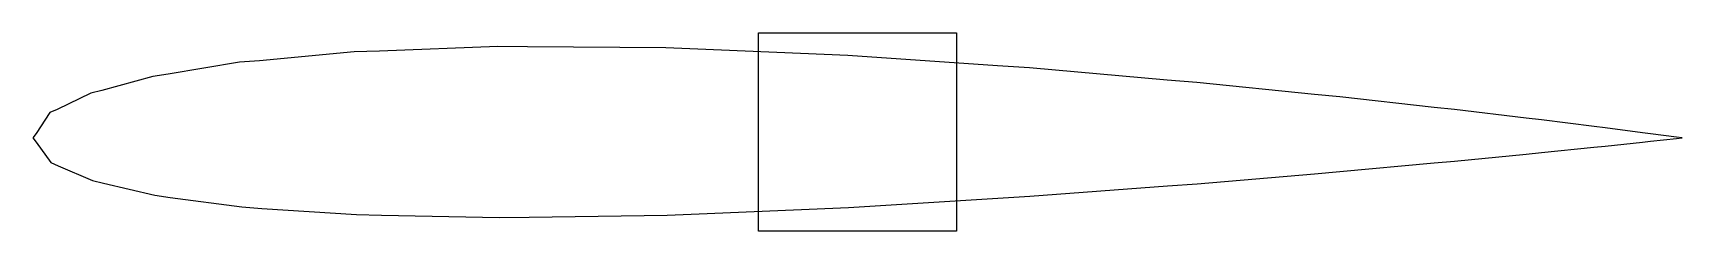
# Model space of a CAD drawing. Extents: x -1.67 to 1.67, y -0.2 to 0.2.
import ezdxf

# ---------------------------------------------------------------- set-up
doc = ezdxf.new("R2010")
doc.units = 0

msp = doc.modelspace()

# ---------------------------------------------------------------- linework, layer by layer
for p, q in [((-0.2, -0.2), (-0.2, 0.2)), ((-0.2, 0.2), (0.2, 0.2)), ((0.2, 0.2), (0.2, -0.2)), ((-0.7266, 0.1729), (-0.9655, 0.1636)), ((-0.6668, 0.1722), (-0.7266, 0.1729)), ((-0.3873, 0.1701), (-0.6668, 0.1722)), ((-0.3226, 0.1675), (-0.3873, 0.1701)), ((-0.0197, 0.1543), (-0.3226, 0.1675)), ((-1.2485, 0.1409), (-1.3923, 0.1167)), ((-1.2075, 0.144), (-1.2485, 0.1409)), ((-1.0167, 0.1622), (-1.2075, 0.144)), ((-0.9655, 0.1636), (-1.0167, 0.1622)), ((0.2826, 0.1334), (-0.0197, 0.1543)), ((0.3473, 0.1294), (0.2826, 0.1334)), ((-1.4233, 0.1123), (-1.5261, 0.084)), ((-1.3923, 0.1167), (-1.4233, 0.1123)), ((0.6257, 0.1048), (0.3473, 0.1294)), ((0.6854, 0.1002), (0.6257, 0.1048)), ((0.9232, 0.0758), (0.6854, 0.1002)), ((-1.5483, 0.0786), (-1.6162, 0.0456)), ((-1.5261, 0.084), (-1.5483, 0.0786)), ((0.9742, 0.0713), (0.9232, 0.0758)), ((1.1647, 0.0496), (0.9742, 0.0713)), ((-1.6311, 0.0391), (-1.6589, -0.0031)), ((-1.6162, 0.0456), (-1.6311, 0.0391)), ((1.2056, 0.0456), (1.1647, 0.0496)), ((1.3505, 0.0279), (1.2056, 0.0456)), ((1.3816, 0.0246), (1.3505, 0.0279)), ((1.4876, 0.011), (1.3816, 0.0246)), ((1.5103, 0.0085), (1.4876, 0.011)), ((1.5856, -0.0016), (1.5103, 0.0085)), ((-1.6589, -0.0031), (-1.6653, -0.0119)), ((-1.6653, -0.0119), (-1.6589, -0.0206)), ((-1.6589, -0.0206), (-1.6291, -0.0616)), ((1.3815, -0.0414), (1.4875, -0.0308)), ((1.4875, -0.0308), (1.5102, -0.0283)), ((1.5102, -0.0283), (1.5855, -0.0205)), ((1.5855, -0.0205), (1.6017, -0.0187)), ((1.6017, -0.0034), (1.5856, -0.0016)), ((1.6541, -0.0106), (1.6017, -0.0034)), ((1.6017, -0.0187), (1.6541, -0.0132)), ((1.6653, -0.0119), (1.6541, -0.0106)), ((1.6541, -0.0132), (1.6653, -0.0119)), ((-1.6291, -0.0616), (-1.6142, -0.0681)), ((0.9742, -0.0799), (1.1646, -0.0626)), ((1.1646, -0.0626), (1.2055, -0.0586)), ((1.2055, -0.0586), (1.3504, -0.0446)), ((1.3504, -0.0446), (1.3815, -0.0414)), ((-1.6142, -0.0681), (-1.545, -0.0981)), ((-1.545, -0.0981), (-1.5228, -0.1035)), ((0.6858, -0.1044), (0.9233, -0.0844)), ((0.9233, -0.0844), (0.9742, -0.0799)), ((-1.5228, -0.1035), (-1.4191, -0.1276)), ((-1.4191, -0.1276), (-1.3881, -0.132)), ((-1.3881, -0.132), (-1.2438, -0.1511)), ((0.2836, -0.1339), (0.3483, -0.1298)), ((0.3483, -0.1298), (0.6261, -0.109)), ((0.6261, -0.109), (0.6858, -0.1044)), ((-1.2438, -0.1511), (-1.2029, -0.1542)), ((-1.2029, -0.1542), (-1.0122, -0.1669)), ((-0.3845, -0.1677), (-0.3197, -0.1651)), ((-0.3197, -0.1651), (-0.0179, -0.1524)), ((-0.0179, -0.1524), (0.2836, -0.1339)), ((-1.0122, -0.1669), (-0.9611, -0.1683)), ((-0.9611, -0.1683), (-0.7228, -0.1729)), ((-0.7228, -0.1729), (-0.663, -0.1722)), ((-0.663, -0.1722), (-0.3845, -0.1677)), ((0.2, -0.2), (-0.2, -0.2))]:
    msp.add_line(p, q)

doc.saveas('drawing.dxf')
